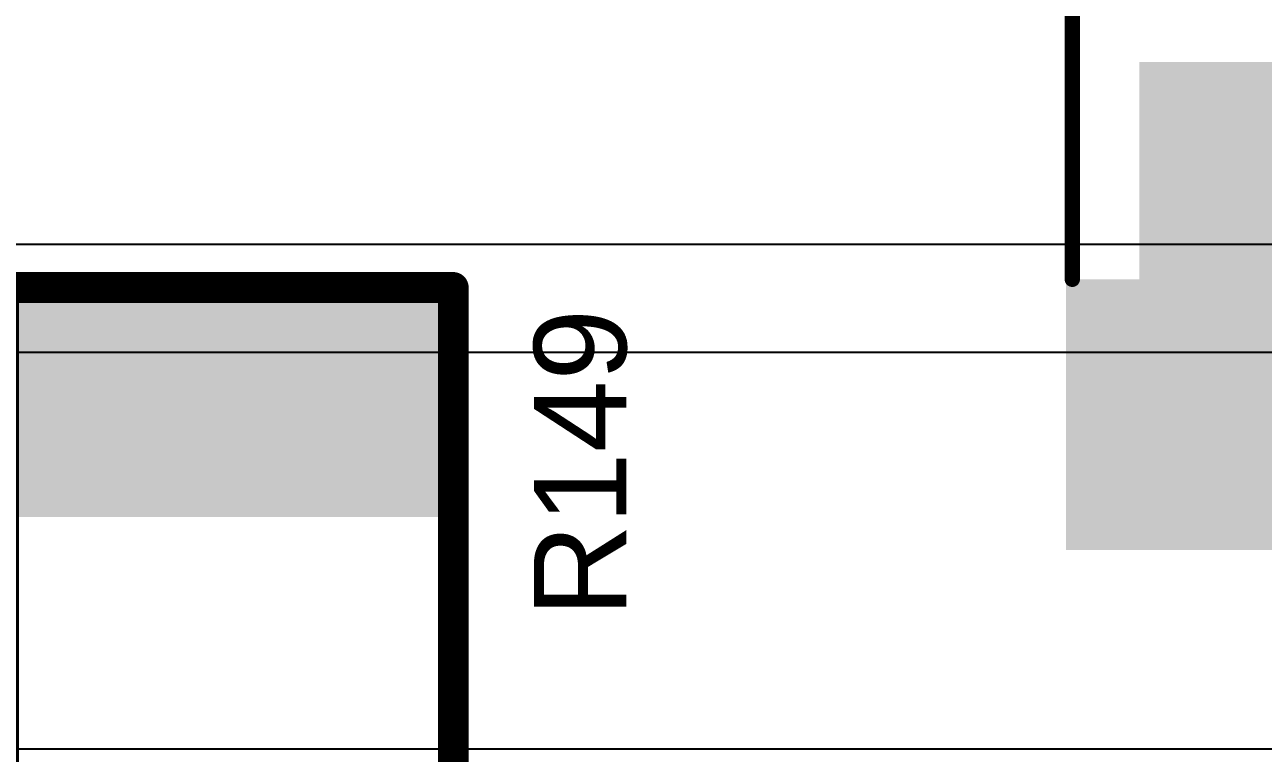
# Model space of a CAD drawing. Header units: inches. Extents: x -36 to 349, y -11 to 240.
# Drawn here: x 132.7 to 142.91, y 17.11 to 23.12 of the extents above; entities that cross this region are included whole.
import ezdxf

# ---------------------------------------------------------------- set-up
doc = ezdxf.new("R2010")
doc.units = ezdxf.units.IN
for name, color, linetype in [('Layer 2', 76, 'Continuous'), ('Top Layer', 1, 'Continuous'), ('Top Overlay', 2, 'Continuous'), ('Top Paste', 8, 'Continuous'), ('Top Solder', 216, 'Continuous')]:
    doc.layers.add(name, color=color, linetype=linetype)
doc.styles.add('Arial', font='', dxfattribs={"height": 0.2})
doc.styles.get('Arial').set_extended_font_data('Arial')

# ---------------------------------------------------------------- blocks, each defined once
blk = doc.blocks.new('R___2512_63')
at = {"layer": 'Top Layer'}
for points in [[(-4.04998047, 1.70000041), (-2.44998113, 1.70000041), (-2.44998113, -1.70000041), (-4.04998047, -1.70000041)], [(2.44998113, 1.70000041), (4.04998047, 1.70000041), (4.04998047, -1.70000041), (2.44998113, -1.70000041)]]:
    blk.add_hatch(color=1, dxfattribs=at).paths.add_polyline_path(points)
at = {"layer": 'Top Paste'}
for points in [[(-4.04998047, 1.70000041), (-2.44998113, 1.70000041), (-2.44998113, -1.70000041), (-4.04998047, -1.70000041)], [(2.44998113, 1.70000041), (4.04998047, 1.70000041), (4.04998047, -1.70000041), (2.44998113, -1.70000041)]]:
    blk.add_hatch(color=8, dxfattribs=at).paths.add_polyline_path(points)
at = {"layer": 'Top Solder'}
for points in [[(-4.15158047, 1.80160041), (-2.34838113, 1.80160041), (-2.34838113, -1.80160041), (-4.15158047, -1.80160041)], [(2.34838113, 1.80160041), (4.15158047, 1.80160041), (4.15158047, -1.80160041), (2.34838113, -1.80160041)]]:
    blk.add_hatch(color=216, dxfattribs=at).paths.add_polyline_path(points)
at = {"layer": 'Top Overlay'}
for points in [[(4.2365676, 1.8542, 0.254, 0.254, 0), (-4.2418, 1.8542, 0.254, 0.254, 0)], [(-4.2418, -1.8542, 0.254, 0.254, 0), (-4.2418, 1.8542, 0.254, 0.254, 0)], [(4.2365676, -1.8542, 0.254, 0.254, 0), (4.2365676, 1.8542, 0.254, 0.254, 0)], [(4.2365676, -1.8542, 0.254, 0.254, 0), (-4.2418, -1.8542, 0.254, 0.254, 0)]]:
    blk.add_lwpolyline(points, format="xyseb", dxfattribs=at)
for points in [[(-4.3053, 1.8542, 0.127, 0.127, 1), (-4.1783, 1.8542, 0.127, 0.127, 1)], [(-4.3053, 1.8542, 0.127, 0.127, 1), (-4.1783, 1.8542, 0.127, 0.127, 1)], [(4.1730676, 1.8542, 0.127, 0.127, 1), (4.300067599999999, 1.8542, 0.127, 0.127, 1)], [(4.1730676, 1.8542, 0.127, 0.127, 1), (4.300067599999999, 1.8542, 0.127, 0.127, 1)], [(-4.3053, -1.8542, 0.127, 0.127, 1), (-4.1783, -1.8542, 0.127, 0.127, 1)], [(-4.3053, -1.8542, 0.127, 0.127, 1), (-4.1783, -1.8542, 0.127, 0.127, 1)], [(4.1730676, -1.8542, 0.127, 0.127, 1), (4.300067599999999, -1.8542, 0.127, 0.127, 1)], [(4.1730676, -1.8542, 0.127, 0.127, 1), (4.300067599999999, -1.8542, 0.127, 0.127, 1)]]:
    blk.add_lwpolyline(points, format="xyseb", close=True, dxfattribs=at)
blk = doc.blocks.new('SMB__132')
at = {"layer": 'Top Layer'}
for points in [[(-3.69999006, -1.20000014), (-3.69999006, 1.20000014), (-0.8999905800000002, 1.20000014), (-0.8999905799999998, -1.20000014)], [(0.9000007400000002, -1.20000014), (0.9000007399999996, 1.20000014), (3.70000022, 1.20000014), (3.70000022, -1.20000014)]]:
    blk.add_hatch(color=1, dxfattribs=at).paths.add_polyline_path(points)
at = {"layer": 'Top Overlay'}
for points in [[(2.59083048, 1.2446), (4.82603048, 1.2446), (4.82603048, 1.905), (2.59083048, 1.905)], [(3.73383048, -1.651), (4.82603048, -1.651), (4.82603048, 1.3462), (3.73383048, 1.3462)], [(2.59083048, -1.905), (4.82603048, -1.905), (4.82603048, -1.2446), (2.59083048, -1.2446)]]:
    blk.add_hatch(color=2, dxfattribs=at).paths.add_polyline_path(points)
at = {"layer": 'Top Paste'}
for points in [[(-3.69999006, -1.20000014), (-3.69999006, 1.20000014), (-0.8999905800000002, 1.20000014), (-0.8999905799999998, -1.20000014)], [(0.9000007400000002, -1.20000014), (0.9000007399999996, 1.20000014), (3.70000022, 1.20000014), (3.70000022, -1.20000014)]]:
    blk.add_hatch(color=8, dxfattribs=at).paths.add_polyline_path(points)
at = {"layer": 'Top Solder'}
for points in [[(-3.80159006, -1.30160014), (-3.80159006, 1.30160014), (-0.7983905800000003, 1.30160014), (-0.7983905799999996, -1.30160014)], [(0.7984007400000003, -1.30160014), (0.7984007399999997, 1.30160014), (3.80160022, 1.30160014), (3.80160022, -1.30160014)]]:
    blk.add_hatch(color=216, dxfattribs=at).paths.add_polyline_path(points)
at = {"layer": 'Top Overlay'}
for points in [[(-2.20982032, 1.397, 0.127, 0.127, 0), (-2.20982032, 1.8542, 0.127, 0.127, 0)], [(2.59077968, 1.8542, 0.127, 0.127, 0), (-2.20982032, 1.8542, 0.127, 0.127, 0)], [(-2.20982032, -1.8542, 0.127, 0.127, 0), (-2.20982032, -1.397, 0.127, 0.127, 0)], [(2.59077968, -1.8542, 0.127, 0.127, 0), (-2.20982032, -1.8542, 0.127, 0.127, 0)]]:
    blk.add_lwpolyline(points, format="xyseb", dxfattribs=at)
for points in [[(-2.24157032, 1.8542, 0.0635, 0.0635, 1), (-2.17807032, 1.8542, 0.0635, 0.0635, 1)], [(-2.24157032, 1.8542, 0.0635, 0.0635, 1), (-2.17807032, 1.8542, 0.0635, 0.0635, 1)], [(2.55902968, 1.8542, 0.0635, 0.0635, 1), (2.62252968, 1.8542, 0.0635, 0.0635, 1)], [(-2.24157032, 1.397, 0.0635, 0.0635, 1), (-2.17807032, 1.397, 0.0635, 0.0635, 1)], [(-2.24157032, -1.397, 0.0635, 0.0635, 1), (-2.17807032, -1.397, 0.0635, 0.0635, 1)], [(-2.24157032, -1.8542, 0.0635, 0.0635, 1), (-2.17807032, -1.8542, 0.0635, 0.0635, 1)], [(-2.24157032, -1.8542, 0.0635, 0.0635, 1), (-2.17807032, -1.8542, 0.0635, 0.0635, 1)], [(2.55902968, -1.8542, 0.0635, 0.0635, 1), (2.62252968, -1.8542, 0.0635, 0.0635, 1)]]:
    blk.add_lwpolyline(points, format="xyseb", close=True, dxfattribs=at)

msp = doc.modelspace()

# ---------------------------------------------------------------- linework, layer by layer
at = {"layer": 'Layer 2'}
for p, q in [((159.94736616, 21.3106), (100.36439922, 21.3106)), ((99.57699921999999, 20.4216), (159.76474778, 20.4216))]:
    msp.add_line(p, q, dxfattribs=at)
at = {"layer": 'Top Layer'}
msp.add_line((149.33559922, 17.145), (125.96497286, 17.145), dxfattribs=at)

# ---------------------------------------------------------------- block references
at = {"rotation": 270}
for name, p in [('SMB__132', (143.18879922, 23.61359768)), ('R___2512_63', (134.37499922, 16.7132))]:
    msp.add_blockref(name, p, dxfattribs=at)

# ---------------------------------------------------------------- texts
at = {"layer": 'Top Overlay', "style": 'Arial'}
msp.add_text('R149', height=0.7619999999999999, rotation=90, dxfattribs=at).set_placement((137.65606454, 18.2332249))

doc.saveas('drawing.dxf')
